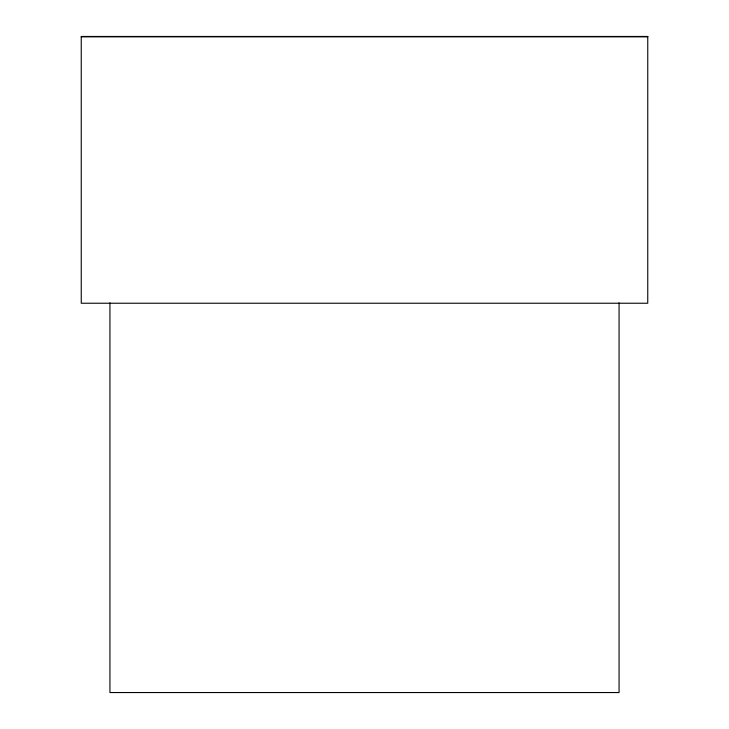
<?xml version="1.0" encoding="UTF-8"?>
<svg xmlns="http://www.w3.org/2000/svg" width="729" height="729" viewBox="0 0 729 729"><rect width="100%" height="100%" fill="white"/><g stroke="black" fill="none" stroke-linecap="round" stroke-linejoin="round"><path stroke-width="1.09" d="M81.247 36.86L647.753 36.86M619.067 302.827L619.067 692.55L109.933 692.55L109.933 302.827M647.753 36.45L81.247 36.45L81.247 303.237L647.753 303.237L647.753 36.45"/></g></svg>
